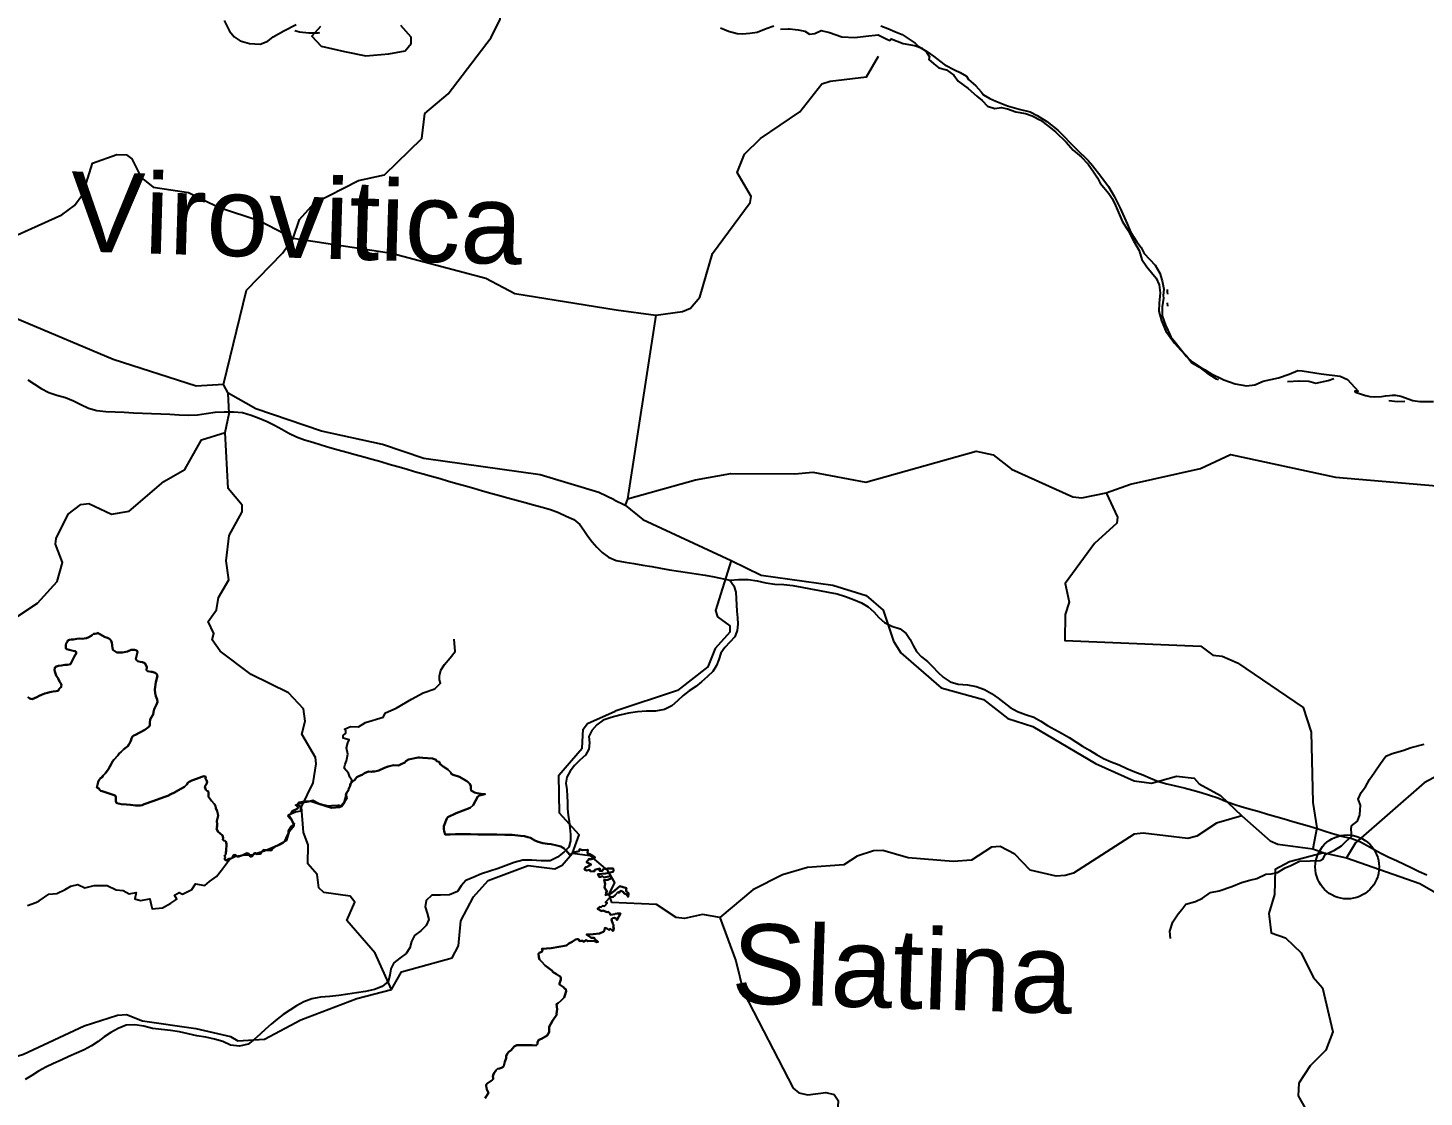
# Model space of a CAD drawing. Header units: metres. Extents: x 13.21 to 19.52, y 42.14 to 46.62.
# Drawn here: x 17.3293 to 17.7217, y 45.6349 to 45.9355 of the extents above; entities that cross this region are included whole.
import ezdxf

# ---------------------------------------------------------------- set-up
doc = ezdxf.new("R2010")
doc.units = ezdxf.units.M
doc.header["$MEASUREMENT"] = 0
for name, color, linetype in [('CESTE', 5, 'Continuous'), ('grad_manji', 1, 'Continuous'), ('hr', 9, 'Continuous'), ('naziv_manji', 1, 'Continuous'), ('naziv_veci', 1, 'Continuous'), ('PRUGE', 7, 'Continuous'), ('RIJEKE', 4, 'Continuous')]:
    doc.layers.add(name, color=color, linetype=linetype)
doc.styles.get("Standard").update_dxf_attribs({"font": 'arial.ttf'})

msp = doc.modelspace()

# ---------------------------------------------------------------- linework, layer by layer
at = {"layer": 'CESTE'}
for p, q in [((17.49461, 45.85616), (17.50578, 45.85474)), ((17.50578, 45.85474), (17.49779, 45.80309)), ((17.38556, 45.83277), (17.38428, 45.83523)), ((17.49406, 45.80281), (17.49718, 45.80131)), ((17.49779, 45.80309), (17.49718, 45.80131)), ((17.69047, 45.70464), (17.69358, 45.70353)), ((17.69358, 45.70353), (17.69989, 45.70213))]:
    msp.add_line(p, q, dxfattribs=at)
for points in [[(17.40388, 45.87636), (17.40563, 45.8816), (17.40974, 45.88614), (17.42217, 45.89255), (17.4295, 45.89417), (17.43998, 45.90441), (17.44082, 45.91136), (17.44739, 45.91695), (17.45953, 45.93279), (17.46205, 45.9379), (17.46151, 45.94143), (17.45959, 45.94465), (17.46192, 45.9597)], [(17.50578, 45.85474), (17.51332, 45.85569), (17.51549, 45.85669), (17.51813, 45.85973), (17.52169, 45.87206), (17.53228, 45.88641), (17.53257, 45.88807), (17.52866, 45.89477), (17.53069, 45.89998), (17.53523, 45.90435), (17.54626, 45.9119), (17.55244, 45.91969), (17.55475, 45.92053), (17.56504, 45.92174), (17.56836, 45.92755)], [(17.29984, 45.86541), (17.33881, 45.88292), (17.34236, 45.88551), (17.34469, 45.88871), (17.34745, 45.89746), (17.35429, 45.89986), (17.35701, 45.89981), (17.35852, 45.89864), (17.36115, 45.89344), (17.36447, 45.89073), (17.3744, 45.88919), (17.38282, 45.88504), (17.39446, 45.88122), (17.40388, 45.87636)], [(17.38428, 45.83523), (17.39075, 45.86177), (17.40089, 45.87215), (17.40388, 45.87636)], [(17.40388, 45.87636), (17.43153, 45.87213), (17.45799, 45.86507), (17.46614, 45.86083), (17.49461, 45.85616)], [(17.38428, 45.83523), (17.37662, 45.8347), (17.35329, 45.84227), (17.30166, 45.86397)], [(17.38476, 45.82171), (17.38583, 45.82704), (17.38556, 45.83277)], [(17.49406, 45.80281), (17.48981, 45.80483), (17.4733, 45.8098), (17.44053, 45.81438), (17.42899, 45.81829), (17.41183, 45.82208), (17.39331, 45.82835), (17.38556, 45.83277)], [(17.3264, 45.77006), (17.33202, 45.77376), (17.33748, 45.77984), (17.33903, 45.78512), (17.33699, 45.79027), (17.33725, 45.79195), (17.34055, 45.79874), (17.34417, 45.80146), (17.34638, 45.80173), (17.35277, 45.7987), (17.35773, 45.79957), (17.36745, 45.80792), (17.37343, 45.81129), (17.37809, 45.8196), (17.38476, 45.82171)], [(17.43147, 45.66509), (17.42685, 45.67532), (17.41894, 45.68454), (17.42113, 45.68969), (17.41991, 45.69135), (17.41242, 45.69239), (17.41109, 45.69369), (17.41061, 45.69739), (17.40801, 45.70041), (17.40809, 45.7058), (17.40676, 45.70929), (17.40617, 45.71646), (17.40949, 45.72321), (17.41027, 45.72857), (17.41011, 45.73037), (17.40627, 45.73693), (17.4072, 45.7405), (17.40675, 45.74405), (17.40251, 45.74853), (17.39201, 45.75365), (17.38332, 45.76026), (17.38111, 45.76341), (17.38151, 45.76522), (17.37998, 45.76856), (17.38228, 45.77181), (17.38284, 45.77532), (17.38576, 45.78026), (17.38502, 45.78559), (17.38585, 45.79276), (17.38948, 45.79943), (17.38947, 45.80126), (17.38561, 45.80592), (17.38476, 45.82171)], [(17.49779, 45.80309), (17.51693, 45.80836), (17.52687, 45.81018), (17.54488, 45.81004), (17.54996, 45.81057), (17.5648, 45.8077), (17.59588, 45.81647), (17.60058, 45.81546), (17.60575, 45.81144), (17.62299, 45.80359), (17.62553, 45.80335), (17.63237, 45.80474)], [(17.63237, 45.80474), (17.63925, 45.80718), (17.65885, 45.81159), (17.6673, 45.8155), (17.6968, 45.80918), (17.73508, 45.80585)], [(17.63237, 45.80474), (17.63559, 45.79787), (17.63541, 45.79619), (17.62911, 45.79046), (17.62089, 45.77926), (17.62202, 45.77398), (17.62084, 45.77051), (17.62076, 45.76324), (17.65898, 45.76164), (17.66235, 45.75909), (17.66495, 45.7588), (17.66934, 45.75695), (17.68777, 45.74441), (17.69, 45.73743), (17.69043, 45.71767), (17.6916, 45.71051), (17.69047, 45.70464)], [(17.49718, 45.80131), (17.50216, 45.79724), (17.52694, 45.78568)], [(17.52694, 45.78568), (17.52257, 45.77162), (17.52314, 45.76988), (17.5266, 45.76739), (17.5266, 45.76556), (17.52245, 45.76101), (17.52041, 45.75581), (17.51187, 45.74914), (17.4944, 45.74336)], [(17.52694, 45.78568), (17.53541, 45.78159), (17.55551, 45.77882), (17.5649, 45.77586), (17.56972, 45.77176), (17.57262, 45.76302), (17.57466, 45.75972), (17.58599, 45.74995), (17.59792, 45.74668), (17.60473, 45.74132), (17.61174, 45.73908), (17.62942, 45.72865), (17.64027, 45.7238), (17.64513, 45.72307), (17.65215, 45.72509), (17.65716, 45.72449), (17.65853, 45.72295), (17.66455, 45.71963), (17.67051, 45.71397)], [(17.4824, 45.70343), (17.48425, 45.70863), (17.47872, 45.71464), (17.47854, 45.72532), (17.48511, 45.73294), (17.48532, 45.73833), (17.48656, 45.73992), (17.4944, 45.74336)], [(17.84234, 45.74447), (17.74989, 45.7426), (17.74828, 45.73739), (17.72179, 45.72317), (17.70248, 45.70637), (17.69989, 45.70213)], [(17.67051, 45.71397), (17.66342, 45.71189), (17.65782, 45.70819), (17.65538, 45.7076), (17.64279, 45.70904), (17.64023, 45.70873), (17.62317, 45.69785), (17.62088, 45.69711), (17.61829, 45.69699), (17.611, 45.6987), (17.60674, 45.70319), (17.60261, 45.70531), (17.60017, 45.70514), (17.59455, 45.70149), (17.58941, 45.70108), (17.5767, 45.70216), (17.56956, 45.70422), (17.56702, 45.70412), (17.56236, 45.70261), (17.55863, 45.7002), (17.54846, 45.6994), (17.5414, 45.6973), (17.53302, 45.69314), (17.52374, 45.68534)], [(17.67051, 45.71397), (17.67844, 45.70691), (17.68062, 45.70596), (17.69047, 45.70464)], [(17.43147, 45.66509), (17.43429, 45.67008), (17.44858, 45.67396), (17.45032, 45.67734), (17.451, 45.68443), (17.45449, 45.69119), (17.45864, 45.69572), (17.46991, 45.69992), (17.47739, 45.69899), (17.47947, 45.70005), (17.4824, 45.70343)], [(17.4824, 45.70343), (17.48725, 45.70274), (17.4922, 45.69859), (17.49418, 45.69521), (17.49256, 45.69192), (17.49332, 45.68961)], [(17.69358, 45.70353), (17.68395, 45.70104), (17.67989, 45.69888), (17.67972, 45.69178), (17.67815, 45.68647), (17.67878, 45.68105), (17.68278, 45.67966), (17.68722, 45.67537), (17.69053, 45.6686), (17.69318, 45.66556), (17.69611, 45.65323), (17.69412, 45.64807), (17.68969, 45.64367), (17.68653, 45.63876), (17.68635, 45.6352), (17.68917, 45.6302), (17.6894, 45.62658), (17.68853, 45.62305), (17.68584, 45.61928)], [(17.69989, 45.70213), (17.72054, 45.69493), (17.73242, 45.68806), (17.74693, 45.67795), (17.7594, 45.67165), (17.76267, 45.66681), (17.77049, 45.66146)], [(17.52374, 45.68534), (17.51891, 45.68623), (17.51389, 45.6851), (17.51148, 45.68532), (17.50602, 45.68898), (17.49332, 45.68961)], [(17.52374, 45.68534), (17.52831, 45.67317), (17.5304, 45.66433), (17.5444, 45.63732), (17.54596, 45.63602), (17.54847, 45.63548), (17.55356, 45.63616), (17.55591, 45.6356), (17.55701, 45.63393), (17.55638, 45.62156)], [(17.28769, 45.64265), (17.28901, 45.64437), (17.29103, 45.64464), (17.29615, 45.64374), (17.3089, 45.64458), (17.31632, 45.6433), (17.32804, 45.64691), (17.34512, 45.65489), (17.35447, 45.65793), (17.35695, 45.65807), (17.36145, 45.65633), (17.37651, 45.65412), (17.38625, 45.65186), (17.38827, 45.65068), (17.39582, 45.65114), (17.40599, 45.65653), (17.42178, 45.66253), (17.43147, 45.66509)]]:
    msp.add_lwpolyline(points, dxfattribs=at)
at = {"layer": 'grad_manji'}
msp.add_circle((17.70013, 45.69957), 0.00898, dxfattribs=at)
at = {"layer": 'hr'}
for points in [[(17.38441, 45.93753), (17.38599, 45.93454), (17.38721, 45.93293), (17.38897, 45.93178), (17.39161, 45.93111), (17.39456, 45.9309), (17.3967, 45.93174), (17.39821, 45.93297), (17.40121, 45.9346), (17.40471, 45.93643)], [(17.41156, 45.9359), (17.4091, 45.93314), (17.41174, 45.93035), (17.41827, 45.92882), (17.42425, 45.92758), (17.43071, 45.92813), (17.4353, 45.92903), (17.437, 45.93112), (17.43701, 45.93288), (17.43415, 45.93614)], [(17.52396, 45.93552), (17.52617, 45.93458), (17.52862, 45.93391), (17.53013, 45.93381), (17.53217, 45.93397), (17.5343, 45.93423), (17.53676, 45.93529), (17.53898, 45.93603)], [(17.56902, 45.93605), (17.57098, 45.93534), (17.57317, 45.93432), (17.57505, 45.93359), (17.57865, 45.93113), (17.57963, 45.93027), (17.58201, 45.92878), (17.58388, 45.9275), (17.58671, 45.92531), (17.58702, 45.92508), (17.58993, 45.9236), (17.59131, 45.92289), (17.59312, 45.92187), (17.59371, 45.92096), (17.59576, 45.91919), (17.59723, 45.91746), (17.59788, 45.91661), (17.59967, 45.9156), (17.60139, 45.91484), (17.6046, 45.91359), (17.60793, 45.91265), (17.61104, 45.9119), (17.61299, 45.91081), (17.61572, 45.90913), (17.61878, 45.90667), (17.62392, 45.90145), (17.6273, 45.8982), (17.62858, 45.89678), (17.63084, 45.89382), (17.63308, 45.89091), (17.63458, 45.88811), (17.6363, 45.88476), (17.63825, 45.88037), (17.63931, 45.8779), (17.64101, 45.87534), (17.64225, 45.87376), (17.64305, 45.87199), (17.64614, 45.86872), (17.6475, 45.86646), (17.64816, 45.86431), (17.6486, 45.86201), (17.64842, 45.86027), (17.64846, 45.85945), (17.64816, 45.85703), (17.6481, 45.85454), (17.64905, 45.85193), (17.64931, 45.85134), (17.65051, 45.84856), (17.65182, 45.84711), (17.65495, 45.84304), (17.65655, 45.84153), (17.659, 45.83995), (17.66017, 45.83933), (17.66062, 45.83905), (17.66182, 45.83828), (17.66543, 45.83651), (17.66868, 45.83539), (17.67185, 45.83487), (17.6742, 45.83514), (17.67653, 45.8361), (17.68078, 45.83707), (17.6838, 45.83808), (17.68629, 45.83912), (17.68746, 45.83903), (17.6928, 45.83817), (17.69816, 45.83758), (17.70023, 45.83664), (17.70318, 45.83337), (17.70231, 45.83332), (17.70246, 45.83309), (17.70525, 45.83215), (17.70538, 45.83211), (17.70652, 45.83179), (17.70785, 45.83177), (17.70979, 45.83187), (17.71091, 45.83205), (17.71199, 45.83214), (17.71277, 45.83223), (17.71371, 45.83218), (17.71522, 45.83188), (17.71857, 45.83075), (17.72057, 45.83045), (17.72441, 45.8304)], [(17.45779, 45.63452), (17.45805, 45.63501), (17.45874, 45.63609), (17.45832, 45.637), (17.45816, 45.63751), (17.45808, 45.63797), (17.45812, 45.63833), (17.45838, 45.63865), (17.45977, 45.6396), (17.46003, 45.63989), (17.46004, 45.64022), (17.45994, 45.64067), (17.46017, 45.6413), (17.46045, 45.64179), (17.46095, 45.64241), (17.46131, 45.64277), (17.46183, 45.6429), (17.46244, 45.6431), (17.46284, 45.64332), (17.46304, 45.64365), (17.46334, 45.64472), (17.4637, 45.64577), (17.46374, 45.64633), (17.46402, 45.64698), (17.46446, 45.6476), (17.46511, 45.64809), (17.46594, 45.6491), (17.46674, 45.64943), (17.46702, 45.64943), (17.47058, 45.64948), (17.47105, 45.64941), (17.47217, 45.64935), (17.47253, 45.64971), (17.47257, 45.65026), (17.47257, 45.65034), (17.47289, 45.65095), (17.47368, 45.65121), (17.47525, 45.65216), (17.47584, 45.65315), (17.47583, 45.65461), (17.47672, 45.65628), (17.47793, 45.65812), (17.47791, 45.6583), (17.47803, 45.65962), (17.47791, 45.661), (17.47832, 45.66127), (17.47919, 45.66198), (17.48004, 45.66289), (17.48016, 45.66315), (17.48027, 45.66368), (17.48056, 45.66466), (17.48046, 45.66518), (17.48016, 45.66543), (17.47985, 45.66579), (17.47953, 45.66597), (17.47898, 45.66636), (17.47869, 45.66652), (17.4787, 45.66681), (17.47909, 45.66791), (17.47913, 45.66816), (17.47906, 45.66849), (17.47885, 45.66875), (17.47871, 45.66888), (17.47789, 45.66937), (17.47697, 45.67002), (17.47651, 45.67043), (17.47469, 45.67189), (17.47361, 45.67296), (17.47309, 45.67352), (17.47288, 45.67415), (17.4728, 45.67518), (17.47301, 45.67539), (17.47376, 45.67567), (17.4739, 45.67612), (17.47377, 45.67655), (17.47641, 45.67674), (17.48068, 45.67745), (17.48136, 45.67807), (17.4823, 45.67847), (17.48317, 45.67914), (17.48357, 45.67923), (17.48387, 45.67929), (17.48418, 45.67917), (17.48423, 45.67902), (17.48422, 45.67887), (17.48437, 45.67871), (17.48466, 45.67874), (17.48492, 45.67883), (17.48517, 45.67881), (17.48538, 45.67868), (17.48549, 45.6785), (17.48625, 45.67894), (17.48669, 45.67871), (17.48835, 45.67874), (17.48918, 45.67838), (17.48957, 45.67855), (17.48861, 45.67937), (17.48847, 45.67963), (17.48765, 45.67964), (17.48703, 45.6801), (17.48633, 45.68055), (17.48821, 45.68069), (17.48992, 45.68086), (17.49032, 45.68101), (17.4908, 45.68122), (17.49123, 45.68153), (17.49136, 45.6819), (17.49144, 45.68245), (17.492, 45.68222), (17.49254, 45.68188), (17.49301, 45.6822), (17.49372, 45.68152), (17.49402, 45.68176), (17.49378, 45.68214), (17.49406, 45.68236), (17.49389, 45.68256), (17.49379, 45.68274), (17.49392, 45.68292), (17.49387, 45.68328), (17.4936, 45.68363), (17.49373, 45.68369), (17.49348, 45.68412), (17.4933, 45.68467), (17.4934, 45.68498), (17.49368, 45.68516), (17.49407, 45.68522), (17.49437, 45.68515), (17.49458, 45.68507), (17.49469, 45.68495), (17.49487, 45.68457), (17.49585, 45.68644), (17.49536, 45.68646), (17.49491, 45.68644), (17.49437, 45.68636), (17.49427, 45.68633), (17.49308, 45.68609), (17.49272, 45.68668), (17.49247, 45.68691), (17.49208, 45.68686), (17.4909, 45.68735), (17.49061, 45.68716), (17.48936, 45.68776), (17.49005, 45.68839), (17.49041, 45.68829), (17.4908, 45.68863), (17.4914, 45.68851), (17.49207, 45.68942), (17.49166, 45.68967), (17.49301, 45.69118), (17.4937, 45.69105), (17.49437, 45.69164), (17.49507, 45.69251), (17.4955, 45.69226), (17.49568, 45.69261), (17.49603, 45.69286), (17.49668, 45.69251), (17.49686, 45.69205), (17.49742, 45.69193), (17.4978, 45.69143), (17.49799, 45.69119), (17.49812, 45.69203), (17.49801, 45.69225), (17.49754, 45.69269), (17.49745, 45.69295), (17.49741, 45.6933), (17.49757, 45.69355), (17.4957, 45.69411), (17.49437, 45.69306), (17.49426, 45.69296), (17.49353, 45.69233), (17.49277, 45.69181), (17.49209, 45.69182), (17.49168, 45.69158), (17.49188, 45.69211), (17.49176, 45.69246), (17.49207, 45.69259), (17.49133, 45.6938), (17.4915, 45.69482), (17.49136, 45.69546), (17.4913, 45.69591), (17.49191, 45.69582), (17.49233, 45.69594), (17.49311, 45.69631), (17.49319, 45.6966), (17.49306, 45.69693), (17.4912, 45.6966), (17.49105, 45.69667), (17.4908, 45.69698), (17.48998, 45.69672), (17.48948, 45.69749), (17.49161, 45.69776), (17.49384, 45.69815), (17.4939, 45.69864), (17.4938, 45.69912), (17.4931, 45.69915), (17.49227, 45.69916), (17.49168, 45.69893), (17.49148, 45.6991), (17.4908, 45.69874), (17.49081, 45.69848), (17.48999, 45.69845), (17.49009, 45.69916), (17.48934, 45.69892), (17.48867, 45.69876), (17.48843, 45.69831), (17.48729, 45.69834), (17.48719, 45.69877), (17.48626, 45.69854), (17.48572, 45.69881), (17.48605, 45.69948), (17.48644, 45.69959), (17.48761, 45.70027), (17.48634, 45.70088), (17.48704, 45.70186), (17.48721, 45.70171), (17.48768, 45.70172), (17.48855, 45.70192), (17.4886, 45.70232), (17.48759, 45.70293), (17.4866, 45.70344), (17.48668, 45.70435), (17.48657, 45.70434), (17.48518, 45.7043), (17.48429, 45.7046), (17.48424, 45.704), (17.48298, 45.70375), (17.48157, 45.70298), (17.48109, 45.70362), (17.48051, 45.70432), (17.48004, 45.70472), (17.4791, 45.70528), (17.47799, 45.70555), (17.47636, 45.70594), (17.47535, 45.70606), (17.47399, 45.70627), (17.47273, 45.70666), (17.47177, 45.70702), (17.47052, 45.7077), (17.46983, 45.70794), (17.46885, 45.70818), (17.46779, 45.70833), (17.46538, 45.70858), (17.46331, 45.70863), (17.46113, 45.70867), (17.45572, 45.70866), (17.4537, 45.70874), (17.44944, 45.70875), (17.44795, 45.70868), (17.44655, 45.70866), (17.4463, 45.70963), (17.4462, 45.71021), (17.44616, 45.71101), (17.44703, 45.71319), (17.44734, 45.71357), (17.44963, 45.71466), (17.45356, 45.71615), (17.45448, 45.71697), (17.45573, 45.71939), (17.45598, 45.71958), (17.45779, 45.72002), (17.45666, 45.72012), (17.45558, 45.72028), (17.45485, 45.72047), (17.45392, 45.72101), (17.45374, 45.72161), (17.45374, 45.72237), (17.45339, 45.72302), (17.45315, 45.7233), (17.45268, 45.72365), (17.45057, 45.72487), (17.44885, 45.72545), (17.44829, 45.72575), (17.4482, 45.72613), (17.44733, 45.72697), (17.446, 45.72776), (17.44518, 45.72842), (17.44486, 45.72911), (17.44416, 45.7293), (17.44401, 45.72963), (17.44303, 45.73007), (17.44027, 45.73021), (17.43934, 45.73029), (17.43896, 45.73031), (17.43622, 45.72974), (17.43552, 45.72934), (17.43519, 45.72891), (17.43509, 45.72884), (17.43459, 45.72864), (17.43346, 45.72811), (17.43209, 45.72815), (17.4305, 45.72777), (17.42948, 45.72741), (17.42796, 45.72664), (17.42678, 45.72643), (17.42617, 45.72636), (17.42586, 45.72629), (17.42503, 45.72635), (17.4239, 45.72597), (17.42321, 45.72544), (17.42251, 45.72518), (17.4217, 45.72478), (17.42106, 45.724), (17.4208, 45.72379), (17.4205, 45.72355), (17.41984, 45.72288), (17.41982, 45.72226), (17.41951, 45.72172), (17.41938, 45.72113), (17.41894, 45.72051), (17.41874, 45.72009), (17.41869, 45.71994), (17.41883, 45.71928), (17.41892, 45.71885), (17.41856, 45.71831), (17.41812, 45.71739), (17.41746, 45.71651), (17.41677, 45.7168), (17.41644, 45.71685), (17.41458, 45.71678), (17.41407, 45.71665), (17.41374, 45.71665), (17.41177, 45.71713), (17.41116, 45.71735), (17.40935, 45.71822), (17.40859, 45.71808), (17.40801, 45.71793), (17.40722, 45.71805), (17.40681, 45.71799), (17.40631, 45.71776), (17.40614, 45.71777), (17.40595, 45.71779), (17.40546, 45.71764), (17.40488, 45.71696), (17.40496, 45.71655), (17.40523, 45.71627), (17.40507, 45.71597), (17.40462, 45.71568), (17.40353, 45.71523), (17.40339, 45.71483), (17.40325, 45.71461), (17.403, 45.7144), (17.4027, 45.7142), (17.40241, 45.71407), (17.40257, 45.71376), (17.40296, 45.71321), (17.40335, 45.71283), (17.40374, 45.71211), (17.40409, 45.71179), (17.40399, 45.71137), (17.40325, 45.7109), (17.40249, 45.70974), (17.40254, 45.70897), (17.40228, 45.70849), (17.40152, 45.70677), (17.40115, 45.70647), (17.40026, 45.70601), (17.39975, 45.70567), (17.39894, 45.70543), (17.39786, 45.7046), (17.39789, 45.70432), (17.39748, 45.70416), (17.39547, 45.70438), (17.39534, 45.70418), (17.39463, 45.7032), (17.39375, 45.70319), (17.39328, 45.70344), (17.39293, 45.70342), (17.39232, 45.70258), (17.39208, 45.70248), (17.3918, 45.70253), (17.39166, 45.70265), (17.39135, 45.70329), (17.3908, 45.70343), (17.38969, 45.70288), (17.38906, 45.70272), (17.38859, 45.70252), (17.38821, 45.70249), (17.38742, 45.703), (17.38706, 45.70288), (17.38683, 45.70218), (17.38622, 45.70183), (17.38565, 45.70184), (17.38539, 45.70169), (17.38526, 45.70142), (17.38513, 45.70141), (17.38467, 45.70165), (17.3846, 45.70182), (17.38456, 45.70207), (17.3848, 45.70227), (17.38471, 45.70244), (17.38457, 45.7026), (17.38459, 45.70278), (17.38478, 45.703), (17.38496, 45.70332), (17.38495, 45.70367), (17.38501, 45.70403), (17.38506, 45.70603), (17.38487, 45.70671), (17.38476, 45.70687), (17.38426, 45.70704), (17.38409, 45.70714), (17.38414, 45.70773), (17.38402, 45.70838), (17.38264, 45.7095), (17.38231, 45.71035), (17.38244, 45.71066), (17.38235, 45.7109), (17.38244, 45.71125), (17.38244, 45.71157), (17.38256, 45.7118), (17.38242, 45.71208), (17.38243, 45.7124), (17.38275, 45.71406), (17.38269, 45.71453), (17.38252, 45.71522), (17.38213, 45.71607), (17.38201, 45.7167), (17.38162, 45.71734), (17.38093, 45.71811), (17.38007, 45.71926), (17.38005, 45.72036), (17.37997, 45.72086), (17.37954, 45.721), (17.37928, 45.72127), (17.37898, 45.72204), (17.37909, 45.72228), (17.37922, 45.72247), (17.37939, 45.72277), (17.37954, 45.72313), (17.37965, 45.72344), (17.37961, 45.72371), (17.37946, 45.72392), (17.37927, 45.7242), (17.37923, 45.72438), (17.3792, 45.72465), (17.37926, 45.7249), (17.37873, 45.72505), (17.37817, 45.72486), (17.37663, 45.72434), (17.37531, 45.72388), (17.37465, 45.72352), (17.37425, 45.72323), (17.37393, 45.72278), (17.37376, 45.72252), (17.37333, 45.72211), (17.37246, 45.72158), (17.37142, 45.72101), (17.37045, 45.72048), (17.36942, 45.71998), (17.36858, 45.71959), (17.36781, 45.71926), (17.36442, 45.71808), (17.36196, 45.71725), (17.36144, 45.71697), (17.36097, 45.7168), (17.36058, 45.7168), (17.36009, 45.71687), (17.35948, 45.71687), (17.35816, 45.71704), (17.35696, 45.71711), (17.35551, 45.71721), (17.35424, 45.7175), (17.35402, 45.71799), (17.35398, 45.71857), (17.35403, 45.7192), (17.35376, 45.71965), (17.35068, 45.72071), (17.35013, 45.72084), (17.34966, 45.72093), (17.34951, 45.7211), (17.34942, 45.72133), (17.34919, 45.72164), (17.34866, 45.72189), (17.34885, 45.72267), (17.34891, 45.72305), (17.34902, 45.7235), (17.34919, 45.72385), (17.3494, 45.72419), (17.34969, 45.7245), (17.35012, 45.72481), (17.35044, 45.72523), (17.35102, 45.72579), (17.35167, 45.72666), (17.35204, 45.7272), (17.35231, 45.72777), (17.35261, 45.72831), (17.35286, 45.72883), (17.3531, 45.72925), (17.35342, 45.72971), (17.35454, 45.73091), (17.35496, 45.73142), (17.35536, 45.73187), (17.35573, 45.73224), (17.35618, 45.73261), (17.35659, 45.73291), (17.35698, 45.7332), (17.35737, 45.73352), (17.35764, 45.73394), (17.35787, 45.73429), (17.35819, 45.73504), (17.35836, 45.73564), (17.35867, 45.7362), (17.35903, 45.73653), (17.35949, 45.73675), (17.36077, 45.73734), (17.36219, 45.73808), (17.36244, 45.73833), (17.36335, 45.73902), (17.36356, 45.73941), (17.36359, 45.73977), (17.36352, 45.74018), (17.36364, 45.74096), (17.36384, 45.7414), (17.36446, 45.74243), (17.36455, 45.74303), (17.36476, 45.74389), (17.36492, 45.74428), (17.36556, 45.74545), (17.36566, 45.74601), (17.36562, 45.74663), (17.36526, 45.74753), (17.36501, 45.74842), (17.36494, 45.74946), (17.36527, 45.75152), (17.36572, 45.75332), (17.36547, 45.75386), (17.36508, 45.75412), (17.36422, 45.75439), (17.36389, 45.75442), (17.36293, 45.75464), (17.3627, 45.75478), (17.36253, 45.75505), (17.36269, 45.75538), (17.36273, 45.75585), (17.36219, 45.75681), (17.36151, 45.75711), (17.36081, 45.7572), (17.36013, 45.75737), (17.3598, 45.75771), (17.35964, 45.75807), (17.35968, 45.7584), (17.3601, 45.75994), (17.3599, 45.76038), (17.35928, 45.76064), (17.35827, 45.76056), (17.35746, 45.76023), (17.35728, 45.76016), (17.35584, 45.75982), (17.35431, 45.75982), (17.35311, 45.76064), (17.35303, 45.76128), (17.35295, 45.76166), (17.353, 45.76205), (17.3529, 45.76256), (17.35267, 45.76316), (17.35239, 45.76355), (17.35205, 45.7638), (17.35161, 45.76401), (17.35103, 45.76421), (17.34947, 45.765), (17.34884, 45.7654), (17.3487, 45.76523), (17.34816, 45.76512), (17.34776, 45.76506), (17.34733, 45.76475), (17.34642, 45.76421), (17.34577, 45.7639), (17.34508, 45.76376), (17.34459, 45.76373), (17.34388, 45.76375), (17.34306, 45.76372), (17.34208, 45.76352), (17.34146, 45.76347), (17.34101, 45.76344), (17.34071, 45.76331), (17.3405, 45.76318), (17.34036, 45.76296), (17.34021, 45.76269), (17.34006, 45.7624), (17.33993, 45.76198), (17.33992, 45.76161), (17.33991, 45.76132), (17.33995, 45.76111), (17.33998, 45.76096), (17.34019, 45.76079), (17.34092, 45.76056), (17.34238, 45.76027), (17.34262, 45.76019), (17.34275, 45.76014), (17.34285, 45.76002), (17.34288, 45.75981), (17.34282, 45.75954), (17.34234, 45.75883), (17.34123, 45.75657), (17.34089, 45.75651), (17.3404, 45.75637), (17.33964, 45.75636), (17.33873, 45.75624), (17.33787, 45.75613), (17.33699, 45.75582), (17.33693, 45.75574), (17.33685, 45.75546), (17.33674, 45.75501), (17.33688, 45.75447), (17.33701, 45.75393), (17.33726, 45.75338), (17.33775, 45.75252), (17.3382, 45.75173), (17.33851, 45.75112), (17.3387, 45.75073), (17.33865, 45.75037), (17.33859, 45.75014), (17.33836, 45.74992), (17.33806, 45.74962), (17.33776, 45.74911), (17.33718, 45.74901), (17.33639, 45.74892), (17.33547, 45.74867), (17.33477, 45.74852), (17.33402, 45.7483), (17.33313, 45.74799), (17.33246, 45.74767), (17.33174, 45.74734), (17.3311, 45.74698), (17.33049, 45.74677), (17.33014, 45.74678), (17.3298, 45.74696), (17.32925, 45.74732)], [(17.32925, 45.74732), (17.3298, 45.74696), (17.33014, 45.74678), (17.33049, 45.74677), (17.3311, 45.74698), (17.33174, 45.74734), (17.33246, 45.74767), (17.33313, 45.74799), (17.33402, 45.7483), (17.33477, 45.74852), (17.33547, 45.74867), (17.33639, 45.74892), (17.33718, 45.74901), (17.33776, 45.74911), (17.33806, 45.74962), (17.33836, 45.74992), (17.33859, 45.75014), (17.33865, 45.75037), (17.3387, 45.75073), (17.33851, 45.75112), (17.3382, 45.75173), (17.33775, 45.75252), (17.33726, 45.75338), (17.33701, 45.75393), (17.33688, 45.75447), (17.33674, 45.75501), (17.33685, 45.75546), (17.33693, 45.75574), (17.33699, 45.75582), (17.33787, 45.75613), (17.33873, 45.75624), (17.33964, 45.75636), (17.3404, 45.75637), (17.34089, 45.75651), (17.34123, 45.75657), (17.34234, 45.75883), (17.34282, 45.75954), (17.34288, 45.75981), (17.34285, 45.76002), (17.34275, 45.76014), (17.34262, 45.76019), (17.34238, 45.76027), (17.34092, 45.76056), (17.34019, 45.76079), (17.33998, 45.76096), (17.33995, 45.76111), (17.33991, 45.76132), (17.33992, 45.76161), (17.33993, 45.76198), (17.34006, 45.7624), (17.34021, 45.76269), (17.34036, 45.76296), (17.3405, 45.76318), (17.34071, 45.76331), (17.34101, 45.76344), (17.34146, 45.76347), (17.34208, 45.76352), (17.34306, 45.76372), (17.34388, 45.76375), (17.34459, 45.76373), (17.34508, 45.76376), (17.34577, 45.7639), (17.34642, 45.76421), (17.34733, 45.76475), (17.34776, 45.76506), (17.34816, 45.76512), (17.3487, 45.76523), (17.34884, 45.7654), (17.34947, 45.765), (17.35103, 45.76421), (17.35161, 45.76401), (17.35205, 45.7638), (17.35239, 45.76355), (17.35267, 45.76316), (17.3529, 45.76256), (17.353, 45.76205), (17.35295, 45.76166), (17.35303, 45.76128), (17.35311, 45.76064), (17.35431, 45.75982), (17.35584, 45.75982), (17.35728, 45.76016), (17.35746, 45.76023), (17.35827, 45.76056), (17.35928, 45.76064), (17.3599, 45.76038), (17.3601, 45.75994), (17.35968, 45.7584), (17.35964, 45.75807), (17.3598, 45.75771), (17.36013, 45.75737), (17.36081, 45.7572), (17.36151, 45.75711), (17.36219, 45.75681), (17.36273, 45.75585), (17.36269, 45.75538), (17.36253, 45.75505), (17.3627, 45.75478), (17.36293, 45.75464), (17.36389, 45.75442), (17.36422, 45.75439), (17.36508, 45.75412), (17.36547, 45.75386), (17.36572, 45.75332), (17.36527, 45.75152), (17.36494, 45.74946), (17.36501, 45.74842), (17.36526, 45.74753), (17.36562, 45.74663), (17.36566, 45.74601), (17.36556, 45.74545), (17.36492, 45.74428), (17.36476, 45.74389), (17.36455, 45.74303), (17.36446, 45.74243), (17.36384, 45.7414), (17.36364, 45.74096), (17.36352, 45.74018), (17.36359, 45.73977), (17.36356, 45.73941), (17.36335, 45.73902), (17.36244, 45.73833), (17.36219, 45.73808), (17.36077, 45.73734), (17.35949, 45.73675), (17.35903, 45.73653), (17.35867, 45.7362), (17.35836, 45.73564), (17.35819, 45.73504), (17.35787, 45.73429), (17.35764, 45.73394), (17.35737, 45.73352), (17.35698, 45.7332), (17.35659, 45.73291), (17.35618, 45.73261), (17.35573, 45.73224), (17.35536, 45.73187), (17.35496, 45.73142), (17.35454, 45.73091), (17.35342, 45.72971), (17.3531, 45.72925), (17.35286, 45.72883), (17.35261, 45.72831), (17.35231, 45.72777), (17.35204, 45.7272), (17.35167, 45.72666), (17.35102, 45.72579), (17.35044, 45.72523), (17.35012, 45.72481), (17.34969, 45.7245), (17.3494, 45.72419), (17.34919, 45.72385), (17.34902, 45.7235), (17.34891, 45.72305), (17.34885, 45.72267), (17.34866, 45.72189), (17.34919, 45.72164), (17.34942, 45.72133), (17.34951, 45.7211), (17.34966, 45.72093), (17.35013, 45.72084), (17.35068, 45.72071), (17.35376, 45.71965), (17.35403, 45.7192), (17.35398, 45.71857), (17.35402, 45.71799), (17.35424, 45.7175), (17.35551, 45.71721), (17.35696, 45.71711), (17.35816, 45.71704), (17.35948, 45.71687), (17.36009, 45.71687), (17.36058, 45.7168), (17.36097, 45.7168), (17.36144, 45.71697), (17.36196, 45.71725), (17.36442, 45.71808), (17.36781, 45.71926), (17.36858, 45.71959), (17.36942, 45.71998), (17.37045, 45.72048), (17.37142, 45.72101), (17.37246, 45.72158), (17.37333, 45.72211), (17.37376, 45.72252), (17.37393, 45.72278), (17.37425, 45.72323), (17.37465, 45.72352), (17.37531, 45.72388), (17.37663, 45.72434), (17.37817, 45.72486), (17.37873, 45.72505), (17.37926, 45.7249), (17.3792, 45.72465), (17.37923, 45.72438), (17.37927, 45.7242), (17.37946, 45.72392), (17.37961, 45.72371), (17.37965, 45.72344), (17.37954, 45.72313), (17.37939, 45.72277), (17.37922, 45.72247), (17.37909, 45.72228), (17.37898, 45.72204), (17.37928, 45.72127), (17.37954, 45.721), (17.37997, 45.72086), (17.38005, 45.72036), (17.38007, 45.71926), (17.38093, 45.71811), (17.38162, 45.71734), (17.38201, 45.7167), (17.38213, 45.71607), (17.38252, 45.71522), (17.38269, 45.71453), (17.38275, 45.71406), (17.38243, 45.7124), (17.38242, 45.71208), (17.38256, 45.7118), (17.38244, 45.71157), (17.38244, 45.71125), (17.38235, 45.7109), (17.38244, 45.71066), (17.38231, 45.71035), (17.38264, 45.7095), (17.38402, 45.70838), (17.38414, 45.70773), (17.38409, 45.70714), (17.38426, 45.70704), (17.38476, 45.70687), (17.38487, 45.70671), (17.38506, 45.70603), (17.38501, 45.70403), (17.38495, 45.70367), (17.38496, 45.70332), (17.38478, 45.703), (17.38459, 45.70278), (17.38457, 45.7026), (17.38471, 45.70244), (17.3848, 45.70227), (17.38456, 45.70207), (17.3846, 45.70182), (17.38467, 45.70165), (17.38513, 45.70141), (17.38526, 45.70142), (17.38539, 45.70169), (17.38565, 45.70184), (17.38622, 45.70183), (17.38683, 45.70218), (17.38706, 45.70288), (17.38742, 45.703), (17.38821, 45.70249), (17.38859, 45.70252), (17.38906, 45.70272), (17.38969, 45.70288), (17.3908, 45.70343), (17.39135, 45.70329), (17.39166, 45.70265), (17.3918, 45.70253), (17.39208, 45.70248), (17.39232, 45.70258), (17.39293, 45.70342), (17.39328, 45.70344), (17.39375, 45.70319), (17.39463, 45.7032), (17.39534, 45.70418), (17.39547, 45.70438), (17.39748, 45.70416), (17.39789, 45.70432), (17.39786, 45.7046), (17.39894, 45.70543), (17.39975, 45.70567), (17.40026, 45.70601), (17.40115, 45.70647), (17.40152, 45.70677), (17.40228, 45.70849), (17.40254, 45.70897), (17.40249, 45.70974), (17.40325, 45.7109), (17.40399, 45.71137), (17.40409, 45.71179), (17.40374, 45.71211), (17.40335, 45.71283), (17.40296, 45.71321), (17.40257, 45.71376), (17.40241, 45.71407), (17.4027, 45.7142), (17.403, 45.7144), (17.40325, 45.71461), (17.40339, 45.71483), (17.40353, 45.71523), (17.40462, 45.71568), (17.40507, 45.71597), (17.40523, 45.71627), (17.40496, 45.71655), (17.40488, 45.71696), (17.40546, 45.71764), (17.40595, 45.71779), (17.40614, 45.71777), (17.40631, 45.71776), (17.40681, 45.71799), (17.40722, 45.71805), (17.40801, 45.71793), (17.40859, 45.71808), (17.40935, 45.71822), (17.41116, 45.71735), (17.41177, 45.71713), (17.41374, 45.71665), (17.41407, 45.71665), (17.41458, 45.71678), (17.41644, 45.71685), (17.41677, 45.7168), (17.41746, 45.71651), (17.41812, 45.71739), (17.41856, 45.71831), (17.41892, 45.71885), (17.41883, 45.71928), (17.41869, 45.71994), (17.41874, 45.72009), (17.41894, 45.72051), (17.41938, 45.72113), (17.41951, 45.72172), (17.41982, 45.72226), (17.41984, 45.72288), (17.4205, 45.72355), (17.4208, 45.72379), (17.42106, 45.724), (17.4217, 45.72478), (17.42251, 45.72518), (17.42321, 45.72544), (17.4239, 45.72597), (17.42503, 45.72635), (17.42586, 45.72629), (17.42617, 45.72636), (17.42678, 45.72643), (17.42796, 45.72664), (17.42948, 45.72741), (17.4305, 45.72777), (17.43209, 45.72815), (17.43346, 45.72811), (17.43459, 45.72864), (17.43509, 45.72884), (17.43519, 45.72891), (17.43552, 45.72934), (17.43622, 45.72974), (17.43896, 45.73031), (17.43934, 45.73029), (17.44027, 45.73021), (17.44303, 45.73007), (17.44401, 45.72963), (17.44416, 45.7293), (17.44486, 45.72911), (17.44518, 45.72842), (17.446, 45.72776), (17.44733, 45.72697), (17.4482, 45.72613), (17.44829, 45.72575), (17.44885, 45.72545), (17.45057, 45.72487), (17.45268, 45.72365), (17.45315, 45.7233), (17.45339, 45.72302), (17.45374, 45.72237), (17.45374, 45.72161), (17.45392, 45.72101), (17.45485, 45.72047), (17.45558, 45.72028), (17.45666, 45.72012), (17.45779, 45.72002), (17.45598, 45.71958), (17.45573, 45.71939), (17.45448, 45.71697), (17.45356, 45.71615), (17.44963, 45.71466), (17.44734, 45.71357), (17.44703, 45.71319), (17.44616, 45.71101), (17.4462, 45.71021), (17.4463, 45.70963), (17.44655, 45.70866), (17.44795, 45.70868), (17.44944, 45.70875), (17.4537, 45.70874), (17.45572, 45.70866), (17.46113, 45.70867), (17.46331, 45.70863), (17.46538, 45.70858), (17.46779, 45.70833), (17.46885, 45.70818), (17.46983, 45.70794), (17.47052, 45.7077), (17.47177, 45.70702), (17.47273, 45.70666), (17.47399, 45.70627), (17.47535, 45.70606), (17.47636, 45.70594), (17.47799, 45.70555), (17.4791, 45.70528), (17.48004, 45.70472), (17.48051, 45.70432), (17.48109, 45.70362), (17.48157, 45.70298), (17.48298, 45.70375), (17.48424, 45.704), (17.48429, 45.7046), (17.48518, 45.7043), (17.48657, 45.70434), (17.48668, 45.70435), (17.4866, 45.70344), (17.48759, 45.70293), (17.4886, 45.70232), (17.48855, 45.70192), (17.48768, 45.70172), (17.48721, 45.70171), (17.48704, 45.70186), (17.48634, 45.70088), (17.48761, 45.70027), (17.48644, 45.69959), (17.48605, 45.69948), (17.48572, 45.69881), (17.48626, 45.69854), (17.48719, 45.69877), (17.48729, 45.69834), (17.48843, 45.69831), (17.48867, 45.69876), (17.48934, 45.69892), (17.49009, 45.69916), (17.48999, 45.69845), (17.49081, 45.69848), (17.4908, 45.69874), (17.49148, 45.6991), (17.49168, 45.69893), (17.49227, 45.69916), (17.4931, 45.69915), (17.4938, 45.69912), (17.4939, 45.69864), (17.49384, 45.69815), (17.49161, 45.69776), (17.48948, 45.69749), (17.48998, 45.69672), (17.4908, 45.69698), (17.49105, 45.69667), (17.4912, 45.6966), (17.49306, 45.69693), (17.49319, 45.6966), (17.49311, 45.69631), (17.49233, 45.69594), (17.49191, 45.69582), (17.4913, 45.69591), (17.49136, 45.69546), (17.4915, 45.69482), (17.49133, 45.6938), (17.49207, 45.69259), (17.49176, 45.69246), (17.49188, 45.69211), (17.49168, 45.69158), (17.49209, 45.69182), (17.49277, 45.69181), (17.49353, 45.69233), (17.49426, 45.69296), (17.49437, 45.69306), (17.4957, 45.69411), (17.49757, 45.69355), (17.49741, 45.6933), (17.49745, 45.69295), (17.49754, 45.69269), (17.49801, 45.69225), (17.49812, 45.69203), (17.49799, 45.69119), (17.4978, 45.69143), (17.49742, 45.69193), (17.49686, 45.69205), (17.49668, 45.69251), (17.49603, 45.69286), (17.49568, 45.69261), (17.4955, 45.69226), (17.49507, 45.69251), (17.49437, 45.69164), (17.4937, 45.69105), (17.49301, 45.69118), (17.49166, 45.68967), (17.49207, 45.68942), (17.4914, 45.68851), (17.4908, 45.68863), (17.49041, 45.68829), (17.49005, 45.68839), (17.48936, 45.68776), (17.49061, 45.68716), (17.4909, 45.68735), (17.49208, 45.68686), (17.49247, 45.68691), (17.49272, 45.68668), (17.49308, 45.68609), (17.49427, 45.68633), (17.49437, 45.68636), (17.49491, 45.68644), (17.49536, 45.68646), (17.49585, 45.68644), (17.49487, 45.68457), (17.49469, 45.68495), (17.49458, 45.68507), (17.49437, 45.68515), (17.49407, 45.68522), (17.49368, 45.68516), (17.4934, 45.68498), (17.4933, 45.68467), (17.49348, 45.68412), (17.49373, 45.68369), (17.4936, 45.68363), (17.49387, 45.68328), (17.49392, 45.68292), (17.49379, 45.68274), (17.49389, 45.68256), (17.49406, 45.68236), (17.49378, 45.68214), (17.49402, 45.68176), (17.49372, 45.68152), (17.49301, 45.6822), (17.49254, 45.68188), (17.492, 45.68222), (17.49144, 45.68245), (17.49136, 45.6819), (17.49123, 45.68153), (17.4908, 45.68122), (17.49032, 45.68101), (17.48992, 45.68086), (17.48821, 45.68069), (17.48633, 45.68055), (17.48703, 45.6801), (17.48765, 45.67964), (17.48847, 45.67963), (17.48861, 45.67937), (17.48957, 45.67855), (17.48918, 45.67838), (17.48835, 45.67874), (17.48669, 45.67871), (17.48625, 45.67894), (17.48549, 45.6785), (17.48538, 45.67868), (17.48517, 45.67881), (17.48492, 45.67883), (17.48466, 45.67874), (17.48437, 45.67871), (17.48422, 45.67887), (17.48423, 45.67902), (17.48418, 45.67917), (17.48387, 45.67929), (17.48357, 45.67923), (17.48317, 45.67914), (17.4823, 45.67847), (17.48136, 45.67807), (17.48068, 45.67745), (17.47641, 45.67674), (17.47377, 45.67655), (17.4739, 45.67612), (17.47376, 45.67567), (17.47301, 45.67539), (17.4728, 45.67518), (17.47288, 45.67415), (17.47309, 45.67352), (17.47361, 45.67296), (17.47469, 45.67189), (17.47651, 45.67043), (17.47697, 45.67002), (17.47789, 45.66937), (17.47871, 45.66888), (17.47885, 45.66875), (17.47906, 45.66849), (17.47913, 45.66816), (17.47909, 45.66791), (17.4787, 45.66681), (17.47869, 45.66652), (17.47898, 45.66636), (17.47953, 45.66597), (17.47985, 45.66579), (17.48016, 45.66543), (17.48046, 45.66518), (17.48056, 45.66466), (17.48027, 45.66368), (17.48016, 45.66315), (17.48004, 45.66289), (17.47919, 45.66198), (17.47832, 45.66127), (17.47791, 45.661), (17.47803, 45.65962), (17.47791, 45.6583), (17.47793, 45.65812), (17.47672, 45.65628), (17.47583, 45.65461), (17.47584, 45.65315), (17.47525, 45.65216), (17.47368, 45.65121), (17.47289, 45.65095), (17.47257, 45.65034), (17.47257, 45.65026), (17.47253, 45.64971), (17.47217, 45.64935), (17.47105, 45.64941), (17.47058, 45.64948), (17.46702, 45.64943), (17.46674, 45.64943), (17.46594, 45.6491), (17.46511, 45.64809), (17.46446, 45.6476), (17.46402, 45.64698), (17.46374, 45.64633), (17.4637, 45.64577), (17.46334, 45.64472), (17.46304, 45.64365), (17.46284, 45.64332), (17.46244, 45.6431), (17.46183, 45.6429), (17.46131, 45.64277), (17.46095, 45.64241), (17.46045, 45.64179), (17.46017, 45.6413), (17.45994, 45.64067), (17.46004, 45.64022), (17.46003, 45.63989), (17.45977, 45.6396), (17.45838, 45.63865), (17.45812, 45.63833), (17.45808, 45.63797), (17.45816, 45.63751), (17.45832, 45.637), (17.45874, 45.63609), (17.45805, 45.63501), (17.45779, 45.63452)]]:
    msp.add_lwpolyline(points, dxfattribs=at)
at = {"layer": 'PRUGE'}
for points in [[(17.32926, 45.8365), (17.33114, 45.83527), (17.33302, 45.83404), (17.33512, 45.83299), (17.33741, 45.83216), (17.33981, 45.83151), (17.34205, 45.83063), (17.34414, 45.82958), (17.3463, 45.82858), (17.34866, 45.82793), (17.35122, 45.82762), (17.35379, 45.82749), (17.35636, 45.82738), (17.35892, 45.82725), (17.36149, 45.82713), (17.36406, 45.82702), (17.36664, 45.82693), (17.3692, 45.82682), (17.37177, 45.82667), (17.37434, 45.82655), (17.37691, 45.82672), (17.37943, 45.82707), (17.38194, 45.82747), (17.38451, 45.82756), (17.38451, 45.82756), (17.3871, 45.82754), (17.38964, 45.8273), (17.39199, 45.82656), (17.39427, 45.82572), (17.39649, 45.82481), (17.3986, 45.82378), (17.40063, 45.82268), (17.40264, 45.82155), (17.40477, 45.82053), (17.40703, 45.81967), (17.40938, 45.81895), (17.41174, 45.81823), (17.41412, 45.81753), (17.4165, 45.81685), (17.41889, 45.81618), (17.42128, 45.81552), (17.42368, 45.81486), (17.42608, 45.81421), (17.42846, 45.81352), (17.43084, 45.81284), (17.43322, 45.81215), (17.43559, 45.81146), (17.43798, 45.81078), (17.44036, 45.81009), (17.44273, 45.80941), (17.44512, 45.80874), (17.44751, 45.80806), (17.44989, 45.80738), (17.45227, 45.8067), (17.45465, 45.80602), (17.45704, 45.80535), (17.45943, 45.80468), (17.46182, 45.80402), (17.46422, 45.80336), (17.46663, 45.80272), (17.46902, 45.80206), (17.47141, 45.8014), (17.47381, 45.80074), (17.47618, 45.80003), (17.47844, 45.79918), (17.48061, 45.7982), (17.48278, 45.7972), (17.48438, 45.79584), (17.48553, 45.79421), (17.48664, 45.79259), (17.48787, 45.79101), (17.48924, 45.78949), (17.4907, 45.788), (17.49248, 45.7867), (17.49464, 45.78573), (17.49714, 45.78529), (17.49965, 45.78487), (17.50214, 45.78444), (17.50464, 45.78399), (17.50713, 45.78355), (17.50963, 45.78312), (17.51214, 45.78272), (17.51465, 45.78235), (17.51717, 45.78198), (17.51968, 45.78159), (17.52217, 45.78112), (17.52659, 45.78019)], [(17.52659, 45.78019), (17.52771, 45.77856), (17.52829, 45.77683), (17.52835, 45.77502), (17.52846, 45.77323), (17.52859, 45.77143), (17.52871, 45.76964), (17.52881, 45.76783), (17.52861, 45.76604), (17.52798, 45.7643), (17.5266, 45.76279), (17.52523, 45.76125), (17.5241, 45.75964), (17.52352, 45.75789), (17.52281, 45.75616), (17.52179, 45.75451), (17.52027, 45.75306), (17.51867, 45.75165), (17.51704, 45.75026), (17.51515, 45.74904), (17.51343, 45.74772), (17.51187, 45.74628), (17.51031, 45.74482), (17.50825, 45.74383), (17.50573, 45.74336), (17.50316, 45.74337), (17.50316, 45.74337), (17.5006, 45.7432), (17.4981, 45.74277), (17.49566, 45.7422), (17.49323, 45.74158), (17.49094, 45.7408), (17.48916, 45.73949), (17.4878, 45.73795), (17.48697, 45.73625), (17.48718, 45.73444), (17.48696, 45.73266), (17.48604, 45.73098), (17.48446, 45.72956), (17.48296, 45.7281), (17.48171, 45.72653), (17.48074, 45.72484), (17.4805, 45.72309), (17.48081, 45.72129), (17.4809, 45.71949), (17.48094, 45.7177), (17.481, 45.71589), (17.48118, 45.7141), (17.48138, 45.71231), (17.4816, 45.71052), (17.48183, 45.70872), (17.48182, 45.70692), (17.48136, 45.70516), (17.47993, 45.70367), (17.47816, 45.70231), (17.47608, 45.7013), (17.47353, 45.70129), (17.47092, 45.70147), (17.46838, 45.70151), (17.46838, 45.70151), (17.46601, 45.70082), (17.46374, 45.69996), (17.4615, 45.69908), (17.45912, 45.6984), (17.4568, 45.69763), (17.45459, 45.69672), (17.45239, 45.69573), (17.45103, 45.69426), (17.45008, 45.69261), (17.44783, 45.69171), (17.44524, 45.69158), (17.44279, 45.6916), (17.44279, 45.6916), (17.44122, 45.69012), (17.44099, 45.68838), (17.44154, 45.68657), (17.44194, 45.68476), (17.44126, 45.6831), (17.43976, 45.68159), (17.43797, 45.68026), (17.4371, 45.67863), (17.43665, 45.67685), (17.4356, 45.67519), (17.43387, 45.67388), (17.4321, 45.67261), (17.43131, 45.67089), (17.43098, 45.66909), (17.4305, 45.66735), (17.4289, 45.6659), (17.42669, 45.66506), (17.42418, 45.66457), (17.42168, 45.66417), (17.41918, 45.66378), (17.41666, 45.66343), (17.41412, 45.66316), (17.41157, 45.66292), (17.40909, 45.66249), (17.40682, 45.66163), (17.4048, 45.66054), (17.40292, 45.6593), (17.40107, 45.65806), (17.3993, 45.65675), (17.39763, 45.6554), (17.39604, 45.65398), (17.39453, 45.65252), (17.39296, 45.6511), (17.39116, 45.64977), (17.38879, 45.64919), (17.38627, 45.64947), (17.38409, 45.65046), (17.38173, 45.65117), (17.37927, 45.65169), (17.37676, 45.6521), (17.37432, 45.65263), (17.37187, 45.65318), (17.36938, 45.65361), (17.36683, 45.65386), (17.36432, 45.65418), (17.36189, 45.65478), (17.35935, 45.65521), (17.35935, 45.65521), (17.35688, 45.65508), (17.35462, 45.65416), (17.3526, 45.65304), (17.35076, 45.65179), (17.34902, 45.65046), (17.34715, 45.64923), (17.34512, 45.64814), (17.34292, 45.64722), (17.34075, 45.64625), (17.3386, 45.64527), (17.33646, 45.64428), (17.33434, 45.64327), (17.3323, 45.64218), (17.3304, 45.64097), (17.32848, 45.63978)], [(17.52659, 45.78019), (17.52915, 45.78036), (17.52915, 45.78036), (17.53172, 45.78033), (17.53426, 45.78004), (17.53671, 45.77948), (17.53921, 45.7791), (17.54178, 45.77897), (17.54431, 45.77866), (17.54682, 45.77826), (17.54929, 45.77777), (17.55176, 45.77725), (17.55425, 45.77679), (17.55673, 45.77634), (17.55908, 45.77559), (17.56137, 45.77477), (17.56358, 45.77386), (17.56549, 45.77265), (17.56707, 45.77124), (17.56843, 45.76971), (17.57006, 45.76829), (17.57214, 45.76728), (17.57448, 45.76652), (17.57615, 45.76515), (17.57731, 45.76355), (17.57812, 45.76183), (17.57908, 45.76016), (17.58045, 45.75866), (17.58217, 45.7573), (17.58366, 45.75584), (17.5851, 45.75435), (17.5866, 45.7529), (17.58849, 45.75163), (17.59079, 45.75097), (17.59337, 45.75074), (17.59587, 45.75026), (17.59813, 45.74943), (17.60012, 45.74828), (17.602, 45.74705), (17.60375, 45.74573), (17.60539, 45.74435), (17.60745, 45.74326), (17.60972, 45.74242), (17.61208, 45.74171), (17.614, 45.74052), (17.61592, 45.73932), (17.61795, 45.73822), (17.61998, 45.73712), (17.62196, 45.73597), (17.62386, 45.73475), (17.62575, 45.73354), (17.62768, 45.73235), (17.62965, 45.7312), (17.63164, 45.73005), (17.63378, 45.72907), (17.63606, 45.72825), (17.6382, 45.72724), (17.64039, 45.72631), (17.64265, 45.72545), (17.64482, 45.72448), (17.64707, 45.72361), (17.64942, 45.7229), (17.65189, 45.72239), (17.65432, 45.72182), (17.65671, 45.72115), (17.6591, 45.72049), (17.66145, 45.71976), (17.66375, 45.71895), (17.66596, 45.71805), (17.66824, 45.71722), (17.6706, 45.7165), (17.67296, 45.7158), (17.67534, 45.71511), (17.67772, 45.71443), (17.68009, 45.71374), (17.68246, 45.71305), (17.68483, 45.71235), (17.6872, 45.71167), (17.68957, 45.71098), (17.69193, 45.71025), (17.69425, 45.70948), (17.69661, 45.70877), (17.69902, 45.70815), (17.70145, 45.70755), (17.70369, 45.70669), (17.70571, 45.70558), (17.70771, 45.70444), (17.70974, 45.70334), (17.71186, 45.70232), (17.71402, 45.70135), (17.71616, 45.70035), (17.71826, 45.69932), (17.72037, 45.6983), (17.7225, 45.6973)]]:
    msp.add_lwpolyline(points, dxfattribs=at)
at = {"layer": 'RIJEKE'}
for points in [[(17.40435, 45.93475), (17.40565, 45.93433), (17.40826, 45.93408), (17.4109, 45.93407), (17.41135, 45.9342)], [(17.54087, 45.93511), (17.54301, 45.93524)], [(17.54301, 45.93524), (17.5434, 45.9352)], [(17.5434, 45.9352), (17.54576, 45.93492), (17.54766, 45.93451), (17.54897, 45.93374), (17.55045, 45.93385), (17.55223, 45.9347), (17.55223, 45.9347), (17.55459, 45.93421), (17.55806, 45.93297), (17.56174, 45.93279), (17.56479, 45.93316), (17.56826, 45.9335), (17.56826, 45.9335), (17.5707, 45.93234), (17.57161, 45.93192), (17.57194, 45.93242), (17.57194, 45.93242), (17.57531, 45.93107), (17.57852, 45.93052), (17.58061, 45.92972), (17.58185, 45.92861), (17.58268, 45.9273), (17.58254, 45.92657), (17.58391, 45.92539), (17.58533, 45.92426), (17.58746, 45.92365), (17.58951, 45.92217), (17.59076, 45.92053), (17.59356, 45.91842), (17.59602, 45.9163), (17.59748, 45.91505), (17.59899, 45.91346), (17.60109, 45.91278), (17.6029, 45.91304), (17.6029, 45.91304), (17.60467, 45.91268), (17.60702, 45.91191), (17.60969, 45.91137)], [(17.60969, 45.91137), (17.61159, 45.9107)], [(17.61159, 45.9107), (17.61388, 45.90948), (17.61586, 45.90806), (17.61813, 45.90621), (17.6211, 45.90329), (17.62312, 45.90106), (17.62533, 45.89924), (17.62736, 45.89716), (17.6288, 45.89501), (17.6299, 45.8933), (17.63065, 45.89185), (17.63172, 45.89059), (17.63313, 45.8889), (17.6341, 45.8875), (17.63498, 45.8855), (17.63608, 45.88288), (17.63697, 45.88097), (17.63852, 45.87848), (17.64006, 45.87563), (17.64166, 45.87291), (17.64244, 45.87038), (17.64382, 45.86826), (17.64514, 45.86673), (17.64643, 45.8651), (17.64732, 45.86318), (17.64751, 45.86095), (17.64731, 45.85808), (17.64714, 45.85581), (17.64793, 45.85311), (17.64915, 45.85019), (17.65163, 45.84683), (17.65331, 45.84497), (17.65507, 45.84315), (17.65636, 45.84139), (17.65838, 45.84014), (17.6607, 45.83852), (17.66333, 45.83678), (17.66391, 45.8366)], [(17.6495, 45.86189), (17.64953, 45.86115), (17.6496, 45.86056)], [(17.64952, 45.85818), (17.6496, 45.85727)], [(17.68332, 45.83601), (17.68663, 45.83619), (17.68663, 45.83619), (17.68933, 45.83612), (17.69135, 45.83562), (17.69475, 45.8363), (17.6964, 45.83687)], [(17.7118, 45.83072), (17.71423, 45.83043), (17.71637, 45.83047)], [(17.32919, 45.68869), (17.33148, 45.6896), (17.33248, 45.69005), (17.33513, 45.69187), (17.33742, 45.69209), (17.33972, 45.69323), (17.34136, 45.69413), (17.34334, 45.69458), (17.34334, 45.69458), (17.34529, 45.69365), (17.34791, 45.69433), (17.35151, 45.69431), (17.35151, 45.69431), (17.35413, 45.69314), (17.35608, 45.6929), (17.35771, 45.69197), (17.35968, 45.69242), (17.35968, 45.69242), (17.35933, 45.69058), (17.36095, 45.69012), (17.36358, 45.69056), (17.36358, 45.69056), (17.36389, 45.68895), (17.3642, 45.6878), (17.36715, 45.68802), (17.36945, 45.68938), (17.3711, 45.69051), (17.37047, 45.69167), (17.37179, 45.69234), (17.37179, 45.69234), (17.37276, 45.69188), (17.3744, 45.69279), (17.37539, 45.69324), (17.37639, 45.69484), (17.37639, 45.69484), (17.37901, 45.69436), (17.38032, 45.69551), (17.38232, 45.69687), (17.38365, 45.6987), (17.38542, 45.70093), (17.3863, 45.70189), (17.38763, 45.70257), (17.39058, 45.70301), (17.39222, 45.703), (17.3945, 45.70368), (17.39583, 45.70412), (17.39944, 45.70571), (17.40208, 45.70706), (17.40277, 45.70959), (17.40409, 45.71119), (17.40347, 45.71279), (17.4025, 45.71418), (17.40448, 45.71509), (17.40612, 45.7153), (17.40582, 45.71668), (17.40449, 45.71691), (17.40615, 45.71759), (17.40878, 45.71803), (17.40878, 45.71803), (17.41105, 45.71733), (17.41464, 45.71616), (17.41693, 45.71639), (17.41827, 45.71798), (17.41895, 45.72027), (17.41996, 45.72233), (17.42032, 45.72393), (17.41976, 45.7248), (17.41943, 45.72594), (17.41816, 45.72733), (17.41849, 45.72848), (17.41883, 45.72938), (17.41917, 45.73123), (17.41888, 45.73305), (17.41922, 45.73443), (17.41956, 45.73534), (17.41794, 45.73581), (17.41793, 45.7365), (17.4186, 45.73719), (17.41862, 45.73787), (17.41829, 45.73833), (17.41993, 45.73901), (17.42222, 45.73899), (17.4242, 45.74013), (17.42913, 45.74171), (17.4298, 45.74285), (17.43277, 45.7442), (17.43706, 45.74669), (17.44036, 45.74851), (17.44365, 45.74963), (17.4453, 45.75123), (17.44499, 45.75216), (17.445, 45.75329), (17.44535, 45.75489), (17.44636, 45.7565), (17.44802, 45.75832), (17.44936, 45.76015), (17.44907, 45.7636)], [(17.65046, 45.6794), (17.65029, 45.68152), (17.65111, 45.68411), (17.65259, 45.68639), (17.65369, 45.68764), (17.65478, 45.68912), (17.65749, 45.68981), (17.65947, 45.69082), (17.66174, 45.69239), (17.66417, 45.69286), (17.66767, 45.69409), (17.67043, 45.69514), (17.67279, 45.69584), (17.6747, 45.69635), (17.67723, 45.69754), (17.67873, 45.69766), (17.68054, 45.69802), (17.68266, 45.69929), (17.68433, 45.70001), (17.68668, 45.70116), (17.6897, 45.70127), (17.69251, 45.70134), (17.69334, 45.70184), (17.69394, 45.70302), (17.69655, 45.70425), (17.69854, 45.70551), (17.69983, 45.70683), (17.70145, 45.70819), (17.70128, 45.71008), (17.70131, 45.71113), (17.70299, 45.71247), (17.70365, 45.71425), (17.7039, 45.71695), (17.70319, 45.71859), (17.70404, 45.72049), (17.70528, 45.72205), (17.70643, 45.72413), (17.7079, 45.72629), (17.70951, 45.72862), (17.71102, 45.73066), (17.71273, 45.73142), (17.71573, 45.73226), (17.71814, 45.73311), (17.72176, 45.73407)]]:
    msp.add_lwpolyline(points, dxfattribs=at)

# ---------------------------------------------------------------- texts
at = {"layer": 'naziv_manji', "insert": (17.52748, 45.68376), "char_height": 0.0224579, "width": 0.3480972, "attachment_point": 1, "rotation": 358.1875}
msp.add_mtext('{\\fArial CE|b0|i0|c238|p34;Slatina}', dxfattribs=at)
at = {"layer": 'naziv_veci', "insert": (17.34152, 45.89513), "char_height": 0.0224579, "width": 0.1796631, "attachment_point": 1, "rotation": 358.3146}
msp.add_mtext('{\\fArial CE|b0|i0|c238|p34;Virovitica}     ', dxfattribs=at)

doc.saveas('drawing.dxf')
